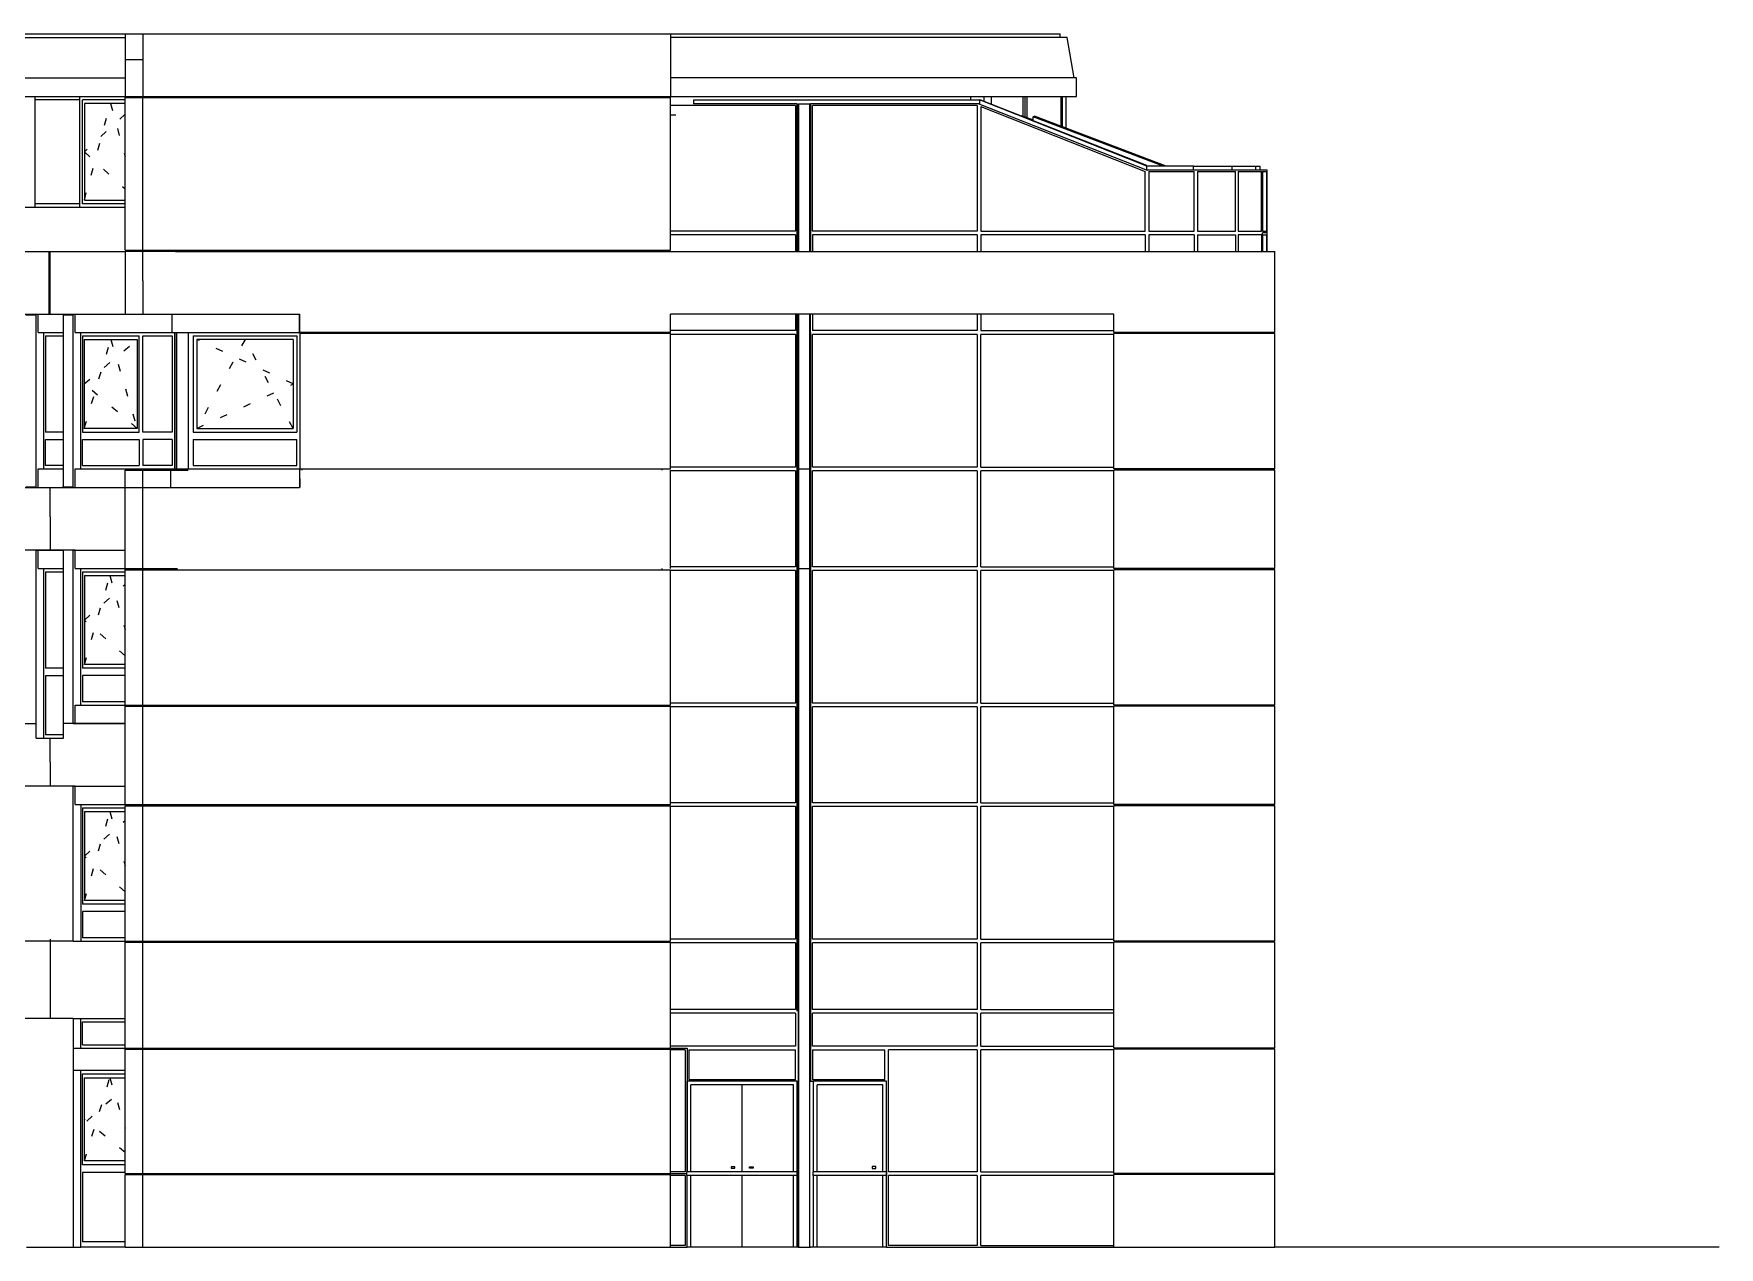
# Model space of a CAD drawing. Header units: metres. Extents: x -59 to 39.8, y -6.3 to 17.4.
# Drawn here: x 16.97 to 39.82, y 0 to 16.45 of the extents above; entities that cross this region are included whole.
import ezdxf

# ---------------------------------------------------------------- set-up
doc = ezdxf.new("R2010")
doc.units = ezdxf.units.M
for name, pattern in [('DASHDOT', [2, 1.25, -0.25, 0.25, -0.25]), ('DASHED', [0.75, 0.5, -0.25]), ('DOT', [0.25, 0, -0.25])]:
    doc.linetypes.add(name, pattern=pattern)
doc.layers.add('1', color=7, linetype='DASHED')
doc.layers.add('4', color=7, linetype='DASHDOT')

msp = doc.modelspace()

# ---------------------------------------------------------------- linework, layer by layer
at = {"layer": '1', "color": 1, "linetype": 'CONTINUOUS'}
for p, q in [((3.084018, 16.4), (18.214306, 16.4)), ((3.14355, 16.45), (18.214306, 16.45)), ((18.214306, 16.45), (18.45148, 16.45)), ((18.214306, 16.45), (18.214306, 15.6)), ((18.45148, 16.45), (30.888156, 16.45)), ((18.45148, 16.45), (18.45148, 15.6)), ((25.608488, 16.45), (25.608488, 15.6)), ((30.984423, 16.4), (25.608488, 16.4)), ((30.888156, 16.4), (30.888156, 16.45)), ((31.08066, 15.85), (30.984423, 16.4)), ((18.214306, 16.1), (18.45148, 16.1)), ((3.007486, 15.85), (18.214306, 15.85)), ((31.108406, 15.85), (25.608488, 15.85)), ((31.108406, 15.6), (31.108406, 15.85)), ((3.007486, 15.6), (18.214306, 15.6)), ((18.214306, 15.6), (31.108406, 15.6)), ((18.214306, 15.585), (25.608488, 15.585)), ((18.214306, 13.515), (18.214306, 15.585)), ((18.328635, 15.585), (18.328635, 15.6)), ((18.45148, 13.515), (18.45148, 15.585)), ((18.48678, 15.585), (18.48678, 15.6)), ((25.494132, 15.585), (25.494132, 15.6)), ((25.608488, 13.515), (25.608488, 15.585)), ((29.677362, 15.55), (29.677362, 15.6)), ((29.794603, 15.55314), (29.794646, 15.49939)), ((29.812905, 15.55136), (29.794603, 15.55314)), ((32.065663, 14.65623), (29.794603, 15.55314)), ((29.794645, 15.55), (29.794646, 15.49939)), ((29.794645, 15.55), (29.812919, 15.55)), ((32.061569, 14.66342), (29.812905, 15.55136)), ((29.860523, 15.532557), (29.86052, 15.6)), ((29.959844, 15.493337), (29.959844, 15.6)), ((30.384868, 15.331596), (30.384868, 15.6)), ((30.416449, 15.320244), (30.416449, 15.6)), ((30.919724, 15.187907), (30.919724, 15.6)), ((30.97075, 15.168587), (30.970755, 15.6)), ((25.680483, 15.345), (25.608488, 15.345)), ((27.325008, 15.5), (25.918627, 15.5)), ((27.325002, 13.5), (27.325008, 15.5)), ((27.33496, 13.5), (27.334965, 15.5)), ((27.342276, 15.5), (27.504251, 15.5)), ((27.342276, 15.5), (27.342281, 13.5)), ((27.494288, 13.5), (27.494294, 15.5)), ((27.504246, 15.5), (27.504251, 13.5)), ((29.786418, 15.50019), (27.504251, 15.5)), ((29.786418, 15.50019), (32.067744, 14.59936)), ((29.794646, 15.49939), (29.786418, 15.50019)), ((30.385531, 15.3314), (30.360016, 15.33896)), ((30.360016, 15.33896), (30.520261, 15.28114)), ((30.385531, 15.3314), (30.524405, 15.281289)), ((32.283241, 14.65623), (30.524405, 15.32216)), ((32.323982, 14.65623), (30.542662, 15.33067)), ((30.516434, 15.273554), (30.516433, 15.28118)), ((30.524405, 15.278658), (30.516433, 15.28118)), ((32.065663, 14.602632), (32.065663, 14.65623)), ((32.697003, 14.65623), (33.600402, 14.65623)), ((32.697003, 14.60623), (32.697003, 14.65623)), ((33.220588, 14.60623), (33.220588, 14.65623)), ((33.543003, 14.60623), (33.543003, 14.65623)), ((33.600402, 14.60623), (33.600402, 14.65623)), ((32.067758, 14.60623), (32.067744, 14.59936)), ((32.067758, 14.60623), (33.691908, 14.60623)), ((33.691908, 14.60623), (33.691908, 13.5)), ((3.007486, 14.1), (18.214306, 14.1)), ((33.630747, 13.5), (33.630747, 13.75)), ((33.691908, 13.75), (33.630747, 13.75)), ((15.486124, 13.5), (17.181891, 13.5)), ((17.181891, 12.65), (17.181891, 13.5)), ((17.181891, 13.5), (17.195649, 13.5)), ((17.187147, 12.65), (17.187147, 13.5)), ((17.195649, 13.5), (18.214306, 13.5)), ((17.195649, 12.65), (17.195649, 13.5)), ((18.214306, 13.515), (25.608488, 13.515)), ((18.891416, 13.5), (18.214306, 13.5)), ((18.214306, 13.5), (18.214306, 12.65)), ((18.451471, 13.1), (18.45148, 13.5)), ((18.896672, 13.5), (33.800669, 13.5)), ((25.494132, 13.5), (25.494132, 13.515)), ((33.800669, 12.4), (33.800669, 13.5)), ((18.451471, 13.1), (18.451471, 12.65)), ((15.486124, 12.65), (17.008782, 12.65)), ((16.868718, 12.64), (17.008782, 12.64)), ((17.00028, 12.64), (17.00028, 12.65)), ((17.008782, 12.65), (17.195649, 12.65)), ((17.008782, 10.31), (17.008782, 12.64)), ((17.034297, 12.4), (17.034297, 12.65)), ((17.195649, 12.65), (17.508683, 12.65)), ((17.36863, 12.64), (17.36863, 12.65)), ((17.36863, 12.64), (17.508683, 12.64)), ((17.377133, 10.31), (17.377133, 12.64)), ((17.50018, 12.64), (17.50018, 12.65)), ((17.508683, 12.65), (18.905174, 12.65)), ((17.508683, 10.31), (17.508683, 12.64)), ((17.534189, 12.4), (17.534189, 12.65)), ((18.852612, 12.4), (18.852612, 12.65)), ((18.905174, 12.65), (20.580363, 12.65)), ((20.574883, 12.4), (20.574883, 12.65)), ((31.615776, 12.65), (25.608488, 12.65)), ((25.608488, 12.4), (25.608488, 12.65)), ((27.324999, 3.2), (27.325008, 12.65)), ((27.334957, 12.65), (27.334965, 7.35)), ((27.342284, 12.65), (27.342285, 9.2)), ((27.494285, 0), (27.494294, 12.65)), ((27.504243, 7.35), (27.504251, 12.65)), ((31.615776, 12.4), (31.615776, 12.65)), ((17.034297, 12.4), (17.377133, 12.4)), ((17.11082, 10.55), (17.11082, 12.4)), ((17.534189, 12.4), (20.580363, 12.4)), ((17.610712, 10.55), (17.610712, 12.4)), ((18.885798, 10.55), (18.885798, 12.4)), ((25.608488, 12.385), (20.580363, 12.385)), ((20.580363, 12.385), (20.583106, 10.535)), ((25.494141, 12.385), (25.494141, 12.4)), ((25.608488, 10.55), (25.608488, 12.385)), ((27.504243, 12.4), (27.504251, 2.25)), ((33.800669, 12.4), (31.615776, 12.4)), ((33.800669, 12.385), (31.615776, 12.385)), ((31.615776, 10.55), (31.615776, 12.385)), ((33.691908, 12.385), (33.691908, 12.4)), ((33.800669, 10.55), (33.800669, 12.385)), ((17.034297, 10.55), (17.377133, 10.55)), ((17.034297, 10.3), (17.034297, 10.55)), ((17.534189, 10.55), (25.608488, 10.55)), ((17.534189, 10.3), (17.534189, 10.55)), ((18.214306, 10.535), (19.067246, 10.535)), ((18.214306, 10.3), (18.214306, 10.535)), ((18.45148, 10.3), (18.451488, 10.535)), ((18.832868, 10.3), (18.832868, 10.55)), ((20.577626, 10.55), (20.580363, 10.3)), ((20.580363, 10.3), (20.580363, 10.55)), ((20.585843, 10.535), (20.585843, 10.55)), ((25.494141, 10.535), (25.494141, 10.55)), ((25.608488, 9.2), (25.608488, 10.535)), ((27.334965, 10.55), (27.325008, 10.55)), ((27.334965, 10.55), (27.504251, 10.55)), ((27.342276, 10.55), (27.342285, 0)), ((33.800669, 10.55), (31.615776, 10.55)), ((33.80064, 10.535), (31.615795, 10.535)), ((31.615795, 9.2), (31.615795, 10.535)), ((31.799863, 10.535), (31.799869, 10.55)), ((33.686293, 10.535), (33.686293, 10.55)), ((33.691908, 10.535), (33.691908, 10.55)), ((33.80064, 9.2), (33.80064, 10.535)), ((11.825589, 10.3), (17.008782, 10.3)), ((16.868718, 10.31), (17.008782, 10.31)), ((17.00028, 10.3), (17.00028, 10.31)), ((17.008782, 10.3), (17.508683, 10.3)), ((17.195649, 9.9), (17.195649, 10.295)), ((17.50018, 10.3), (17.50018, 10.31)), ((17.508683, 10.3), (20.577626, 10.3)), ((18.214306, 9.185), (18.214306, 10.3)), ((18.451488, 9.185), (18.451488, 10.3)), ((17.195649, 9.9), (17.195649, 9.45)), ((17.534189, 9.45), (2.636651, 9.45)), ((17.008782, 9.45), (17.377127, 9.45)), ((17.008782, 6.9), (17.008782, 9.45)), ((17.034297, 9.2), (17.034297, 9.45)), ((17.377127, 6.9), (17.377127, 9.45)), ((17.508674, 9.45), (18.214306, 9.45)), ((17.508674, 7.1), (17.508674, 9.45)), ((17.534189, 9.2), (17.534189, 9.45)), ((17.034297, 9.2), (17.377127, 9.2)), ((17.11082, 6.9), (17.11082, 9.2)), ((17.534189, 9.2), (18.925328, 9.2)), ((17.610712, 7.35), (17.610712, 9.2)), ((18.214306, 9.185), (25.608488, 9.185)), ((18.214306, 7.35), (18.214306, 9.185)), ((18.451488, 7.35), (18.451488, 9.185)), ((25.494141, 9.185), (25.494141, 9.2)), ((25.608488, 7.35), (25.608488, 9.185)), ((27.334957, 9.2), (27.325008, 9.2)), ((27.342285, 9.2), (27.504251, 9.2)), ((33.80064, 9.2), (31.615795, 9.2)), ((33.80064, 9.185), (31.615795, 9.185)), ((31.615795, 7.35), (31.615795, 9.185)), ((31.799861, 9.185), (31.799861, 9.2)), ((33.686293, 9.185), (33.686293, 9.2)), ((33.691908, 9.185), (33.691908, 9.2)), ((33.80064, 7.35), (33.80064, 9.185)), ((17.534189, 7.35), (25.608488, 7.35)), ((17.534189, 7.1), (17.534189, 7.35)), ((18.214306, 7.335), (25.608488, 7.335)), ((18.214306, 6), (18.214306, 7.335)), ((18.297992, 7.335), (18.297992, 7.35)), ((18.328652, 7.335), (18.328652, 7.35)), ((18.451488, 6), (18.451488, 7.335)), ((18.48678, 7.335), (18.48678, 7.35)), ((25.494141, 7.335), (25.494141, 7.35)), ((25.608488, 6), (25.608488, 7.335)), ((27.334957, 7.35), (27.334957, 0)), ((33.80064, 7.35), (31.615795, 7.35)), ((33.80064, 7.335), (31.615795, 7.335)), ((31.615795, 6), (31.615795, 7.335)), ((31.799861, 7.335), (31.799861, 7.35)), ((33.686293, 7.335), (33.686293, 7.35)), ((33.691908, 7.335), (33.691908, 7.35)), ((33.80064, 6), (33.80064, 7.335)), ((14.219847, 7.1), (17.00028, 7.1)), ((18.214306, 7.1), (17.377133, 7.1)), ((17.508674, 7.1), (18.214306, 7.1)), ((17.008782, 6.9), (17.377127, 6.9)), ((17.195649, 6.574189), (17.195649, 6.9)), ((17.195649, 6.574189), (17.195649, 6.25)), ((17.534189, 6.25), (7.03385, 6.25)), ((17.508674, 6.25), (18.214306, 6.25)), ((17.508674, 4.15), (17.508674, 6.25)), ((17.534189, 6), (17.534189, 6.25)), ((17.534189, 6), (25.608488, 6)), ((17.610713, 6), (17.610715, 4.15)), ((18.214306, 5.985), (25.608488, 5.985)), ((18.214306, 4.15), (18.214306, 5.985)), ((18.297992, 6), (18.297992, 5.985)), ((18.328652, 5.985), (18.328652, 6)), ((18.451488, 4.15), (18.451488, 5.985)), ((18.48678, 5.985), (18.48678, 6)), ((25.494141, 5.985), (25.494141, 6)), ((25.608488, 4.15), (25.608488, 5.985)), ((33.80064, 6), (31.615795, 6)), ((33.80064, 5.985), (31.615795, 5.985)), ((31.615795, 4.15), (31.615795, 5.985)), ((33.691908, 5.985), (33.691908, 6)), ((33.80064, 4.15), (33.80064, 5.985)), ((17.508674, 4.15), (11.003052, 4.15)), ((17.195649, 4.175), (17.195649, 3.11066)), ((17.508674, 4.15), (25.608488, 4.15)), ((18.214306, 4.135), (25.608488, 4.135)), ((18.214306, 2.7), (18.214306, 4.135)), ((18.328652, 4.135), (18.328652, 4.15)), ((18.451488, 2.7), (18.451488, 4.135)), ((18.48678, 4.135), (18.48678, 4.15)), ((25.494141, 4.135), (25.494141, 4.15)), ((25.608488, 2.7), (25.608488, 4.135)), ((33.80064, 4.15), (31.615795, 4.15)), ((33.80064, 4.135), (31.615795, 4.135)), ((31.615795, 2.7), (31.615795, 4.135)), ((32.729268, 4.135), (32.729268, 4.15)), ((33.287182, 4.135), (33.287182, 4.15)), ((33.630747, 4.135), (33.630747, 4.15)), ((33.691908, 4.135), (33.691908, 4.15)), ((33.80064, 2.7), (33.80064, 4.135)), ((27.504251, 3.2), (27.504244, 2.7)), ((17.508674, 3.1), (10.614001, 3.1)), ((17.508674, 3.1), (18.214306, 3.1)), ((17.508674, 3.1), (17.508674, 0)), ((17.610715, 2.7), (17.610715, 3.1)), ((17.508674, 2.7), (25.830444, 2.7)), ((18.214306, 2.685), (25.608488, 2.685)), ((18.214306, 1), (18.214306, 2.685)), ((18.297992, 2.7), (18.297992, 2.685)), ((18.328652, 2.685), (18.328652, 2.7)), ((18.451488, 1), (18.451488, 2.685)), ((18.48678, 2.685), (18.48678, 2.7)), ((25.494141, 2.685), (25.494141, 2.7)), ((25.608488, 1), (25.608488, 2.685)), ((25.830444, 2.7), (25.831355, 1.025)), ((33.80064, 2.7), (31.615795, 2.7)), ((33.80064, 2.685), (31.615823, 2.685)), ((31.615823, 1), (31.615823, 2.685)), ((33.691908, 2.685), (33.691908, 2.7)), ((33.80064, 1), (33.80064, 2.685)), ((17.508674, 2.4), (18.214306, 2.4)), ((17.610715, 0), (17.610715, 2.4)), ((27.504244, 2.25), (27.544125, 2.25)), ((18.214306, 1), (25.82861, 1)), ((18.214306, 0.985), (25.608488, 0.985)), ((18.214306, 0), (18.214306, 0.985)), ((18.297992, 0.985), (18.297992, 1)), ((18.328652, 0.985), (18.328652, 1)), ((18.451488, 0), (18.451488, 0.985)), ((18.48678, 0.985), (18.48678, 1)), ((25.494141, 0.985), (25.494141, 1)), ((25.608488, 0), (25.608488, 0.985)), ((27.32232, 1.025), (25.82861, 1.025)), ((25.82861, 0.975), (25.82861, 1.025)), ((27.32232, 0.975), (25.82861, 0.975)), ((27.32232, 1.025), (27.324154, 0.975)), ((28.5323, 1.025), (27.541386, 1.025)), ((27.541386, 0.975), (27.541386, 1.025)), ((28.5323, 0.975), (27.541386, 0.975)), ((28.5323, 1.025), (28.534112, 0.975)), ((33.80064, 1), (31.615823, 1)), ((33.80064, 0.985), (31.615823, 0.985)), ((31.615823, 0), (31.615823, 0.985)), ((33.691908, 0.985), (33.691908, 1)), ((33.80064, 0), (33.80064, 0.985)), ((16.877223, 0), (17.610715, 0)), ((18.214306, 0), (25.831353, 0)), ((27.333235, 0), (27.504244, 0)), ((27.544125, 0), (27.504244, 0)), ((28.535025, 0), (33.80064, 0)), ((39.823783, 0), (33.80064, 0))]:
    msp.add_line(p, q, dxfattribs=at)
for points in [[(29.794645, 15.55), (25.918627, 15.55), (25.918627, 15.5)], [(30.524405, 15.270407), (30.524405, 15.32216), (30.542662, 15.33067)], [(32.697003, 14.65623), (32.065663, 14.65623), (32.061569, 14.66342)], [(25.608488, 12.4), (20.580363, 12.4), (20.580363, 12.65)], [(17.36863, 10.3), (17.36863, 10.31), (17.50018, 10.31), (17.508683, 10.31)]]:
    msp.add_lwpolyline(points, dxfattribs=at)
at = {"layer": '4', "color": 1, "linetype": 'CONTINUOUS'}
for p, q in [((16.992416, 14.1), (16.992416, 15.6)), ((17.597557, 15.555), (16.992416, 15.555)), ((17.597557, 14.1), (17.597557, 15.6)), ((18.214306, 15.555), (17.634396, 15.555)), ((30.437708, 15.6), (30.437708, 15.312573)), ((30.898466, 15.6), (30.898466, 15.195956)), ((30.919724, 15.187907), (30.919724, 15.6)), ((27.300112, 15.475), (25.608488, 15.475)), ((29.761523, 15.475), (27.529146, 15.475)), ((29.811313, 15.463496), (32.042849, 14.582327)), ((32.092539, 14.58123), (32.704487, 14.58123)), ((32.75016, 14.58123), (33.26629, 14.58123)), ((33.300048, 14.58123), (33.617881, 14.58123)), ((33.633037, 14.58123), (33.689618, 14.58123)), ((17.597557, 14.145), (16.992416, 14.145)), ((27.300112, 13.725), (25.608488, 13.725)), ((27.300112, 13.725), (27.300112, 13.5)), ((29.76152, 13.725), (27.529146, 13.725)), ((27.529146, 13.725), (27.529146, 13.5)), ((29.76152, 13.725), (29.76152, 13.5)), ((32.042827, 13.725), (29.811313, 13.725)), ((29.811313, 13.725), (29.811313, 13.5)), ((32.042827, 13.725), (32.042827, 13.5)), ((32.704487, 13.725), (32.092525, 13.725)), ((32.092525, 13.725), (32.092525, 13.5)), ((32.704487, 13.725), (32.704487, 13.5)), ((32.75016, 13.725), (33.26629, 13.725)), ((32.75016, 13.725), (32.75016, 13.5)), ((33.26629, 13.725), (33.26629, 13.5)), ((33.617881, 13.725), (33.300048, 13.725)), ((33.300048, 13.725), (33.300048, 13.5)), ((33.617881, 13.725), (33.617881, 13.5)), ((33.633037, 13.725), (33.689618, 13.725)), ((33.633037, 13.725), (33.633037, 13.5)), ((33.689618, 13.5), (33.689618, 13.725)), ((27.529146, 12.65), (27.529146, 12.425)), ((29.811313, 12.65), (29.811313, 12.425)), ((17.134512, 12.355), (17.134512, 11.05)), ((17.134512, 12.355), (17.377133, 12.355)), ((17.633346, 12.355), (18.402704, 12.355)), ((17.633346, 12.355), (17.633346, 11.05)), ((18.402704, 11.05), (18.402704, 12.355)), ((18.453824, 11.05), (18.453824, 12.355)), ((18.453824, 12.355), (18.850005, 12.355)), ((18.850005, 12.355), (18.850005, 11.05)), ((18.885789, 12.4), (18.885789, 10.55)), ((18.915573, 10.55), (18.915573, 12.4)), ((19.067246, 12.4), (19.067251, 10.55)), ((19.136957, 12.355), (19.136957, 11.05)), ((19.136957, 12.355), (20.541041, 12.355)), ((20.541041, 12.355), (20.541041, 11.05)), ((20.610747, 12.4), (20.610747, 12.385)), ((27.300104, 12.375), (25.608488, 12.375)), ((29.76152, 12.375), (27.529146, 12.375)), ((29.811313, 12.425), (31.615776, 12.425)), ((31.615776, 12.375), (29.811313, 12.375)), ((29.811313, 10.575), (29.811313, 12.375)), ((17.658906, 12.305), (17.658906, 11.1)), ((20.49125, 12.305), (20.49125, 11.1)), ((17.377133, 11.05), (17.134512, 11.05)), ((17.633346, 11.05), (18.402704, 11.05)), ((18.850005, 11.05), (18.453824, 11.05)), ((19.136957, 11.05), (20.541041, 11.05)), ((17.134512, 10.95), (17.377133, 10.95)), ((17.134512, 10.595), (17.134512, 10.95)), ((17.633346, 10.95), (18.402704, 10.95)), ((17.633346, 10.595), (17.633346, 10.95)), ((18.402704, 10.95), (18.402704, 10.595)), ((19.136957, 10.95), (20.541041, 10.95)), ((19.136957, 10.95), (19.136957, 10.595)), ((20.541041, 10.595), (20.541041, 10.95)), ((17.377133, 10.595), (17.134512, 10.595)), ((17.633346, 10.595), (18.402704, 10.595)), ((19.136957, 10.595), (20.541041, 10.595)), ((20.610747, 10.55), (20.610747, 10.535)), ((27.300112, 10.525), (25.608488, 10.525)), ((27.300112, 10.525), (25.608488, 10.525)), ((29.76152, 10.525), (27.529138, 10.525)), ((29.76152, 10.525), (27.529146, 10.525)), ((29.811313, 10.575), (31.615776, 10.575)), ((31.615795, 10.525), (29.811313, 10.525)), ((29.811313, 9.225), (29.811313, 10.525)), ((31.615795, 10.525), (29.811317, 10.525)), ((29.811317, 9.225), (29.811317, 10.525)), ((17.1345, 9.155), (17.1345, 7.85)), ((17.1345, 9.155), (17.377127, 9.155)), ((17.6344, 9.155), (17.6344, 7.85)), ((17.6344, 9.155), (18.214306, 9.155)), ((27.300112, 9.175), (25.608488, 9.175)), ((29.76152, 9.175), (27.529146, 9.175)), ((29.811313, 9.225), (31.615795, 9.225)), ((29.811317, 9.225), (31.615795, 9.225)), ((31.615795, 9.175), (29.811317, 9.175)), ((29.811317, 7.375), (29.811317, 9.175)), ((17.660711, 9.105), (17.660711, 7.9)), ((17.660711, 9.105), (18.214306, 9.105)), ((17.377127, 7.85), (17.1345, 7.85)), ((18.214306, 7.85), (17.6344, 7.85)), ((18.214306, 7.9), (17.660711, 7.9)), ((17.1345, 7.75), (17.377127, 7.75)), ((17.1345, 7.75), (17.1345, 6.945)), ((18.214306, 7.395), (17.6344, 7.395)), ((27.300104, 7.325), (25.608488, 7.325)), ((29.76152, 7.325), (27.529146, 7.325)), ((31.615795, 7.325), (29.811313, 7.325)), ((29.811313, 6.025), (29.811313, 7.325)), ((29.811317, 7.375), (31.615795, 7.375)), ((17.377127, 6.945), (17.1345, 6.945)), ((17.634392, 5.955), (17.634392, 4.65)), ((17.634392, 5.955), (18.214306, 5.955)), ((27.300104, 5.975), (25.608488, 5.975)), ((29.76152, 5.975), (27.529146, 5.975)), ((29.811313, 6.025), (31.615795, 6.025)), ((31.615795, 5.975), (29.811313, 5.975)), ((29.811313, 4.175), (29.811313, 5.975)), ((17.660703, 5.905), (17.660703, 4.7)), ((17.660703, 5.905), (18.214306, 5.905)), ((18.214306, 4.65), (17.634392, 4.65)), ((18.214306, 4.7), (17.660703, 4.7)), ((18.214306, 4.195), (17.634392, 4.195)), ((27.300104, 4.125), (25.608488, 4.125)), ((29.76152, 4.125), (27.529146, 4.125)), ((29.811313, 4.175), (31.615795, 4.175)), ((31.615795, 4.125), (29.811313, 4.125)), ((29.811313, 3.225), (29.811313, 4.125)), ((29.811313, 3.225), (31.615795, 3.225)), ((17.634392, 3.055), (18.214306, 3.055)), ((17.634392, 2.745), (17.634392, 3.055)), ((27.300104, 3.175), (25.608488, 3.175)), ((29.761514, 3.175), (27.529146, 3.175)), ((31.615795, 3.175), (29.811313, 3.175)), ((29.811313, 2.725), (29.811313, 3.175)), ((17.634392, 2.745), (18.214306, 2.745)), ((25.805549, 2.675), (25.608488, 2.675)), ((25.856248, 2.675), (27.300104, 2.675)), ((27.529139, 2.675), (28.510125, 2.675)), ((29.761514, 2.675), (28.559912, 2.675)), ((29.811313, 2.725), (31.615795, 2.725)), ((31.615823, 2.675), (29.811313, 2.675)), ((29.811313, 1.025), (29.811313, 2.675)), ((27.325063, 2.25), (25.831355, 2.25)), ((25.831355, 1.025), (25.831355, 2.25)), ((25.881145, 1.025), (25.881145, 2.2)), ((26.578209, 1.025), (26.578209, 2.2)), ((27.325063, 0), (27.325063, 2.25)), ((27.544125, 1.025), (27.544125, 2.25)), ((27.593915, 1.025), (27.593915, 2.2)), ((18.214306, 1.172527), (17.661081, 1.172527)), ((18.214306, 1.119231), (17.634771, 1.119231)), ((25.806458, 0.975), (25.608488, 0.975)), ((25.831355, 0), (25.831355, 0.975)), ((25.881145, 0), (25.881145, 0.975)), ((26.578209, 0), (26.578209, 0.975)), ((27.275272, 0), (27.275272, 0.975)), ((27.544125, 0), (27.544125, 0.975)), ((27.593915, 0), (27.593915, 0.975)), ((28.485234, 0), (28.485234, 0.975)), ((29.761514, 0.975), (28.559912, 0.975)), ((29.811313, 1.025), (31.615823, 1.025)), ((31.615823, 0.975), (29.811313, 0.975)), ((29.811313, 0.025), (29.811313, 0.975)), ((18.214306, 0), (17.610715, 0)), ((18.214306, 0.074615), (17.634392, 0.074615)), ((27.325063, 0), (25.831355, 0)), ((28.535025, 0), (27.544125, 0)), ((29.811313, 0.025), (31.615823, 0.025))]:
    msp.add_line(p, q, dxfattribs=at)
at = {"layer": '4', "color": 1, "linetype": 'DOT'}
for p, q in [((33.633037, 13.525), (33.63368, 13.5)), ((33.688975, 13.5), (33.689618, 13.525)), ((17.691907, 1.709353), (18.214306, 2.175873)), ((18.214306, 1.283243), (17.660702, 1.734808))]:
    msp.add_line(p, q, dxfattribs=at)
at = {"layer": '4', "color": 1, "linetype": 'CONTINUOUS'}
for points in [[(18.214306, 14.145), (17.634396, 14.145), (17.634396, 15.555)], [(18.214306, 15.505), (17.660709, 15.505), (17.660709, 14.195), (18.214306, 14.195)], [(27.300112, 15.475), (27.300112, 13.775), (25.608488, 13.775)], [(29.761523, 15.475), (29.761523, 13.775), (27.529146, 13.775), (27.529146, 15.475)], [(29.811313, 15.463496), (29.811313, 13.775), (32.042849, 13.775), (32.042849, 14.582327)], [(32.092539, 14.58123), (32.092539, 13.775), (32.704487, 13.775), (32.704487, 14.58123)], [(32.75016, 14.58123), (32.75016, 13.775), (33.26629, 13.775), (33.26629, 14.58123)], [(33.300048, 14.58123), (33.300048, 13.775), (33.617881, 13.775), (33.617881, 14.58123)], [(33.633037, 14.58123), (33.633037, 13.775), (33.689618, 13.775), (33.689618, 14.58123)], [(27.300112, 12.65), (27.300112, 12.425), (25.608488, 12.425)], [(29.76152, 12.65), (29.76152, 12.425), (27.529146, 12.425)], [(27.300104, 12.375), (27.300104, 10.575), (25.608488, 10.575)], [(29.76152, 12.375), (29.76152, 10.575), (27.529146, 10.575), (27.529146, 12.375)], [(17.658906, 12.305), (18.377144, 12.305), (18.377144, 11.1), (17.658906, 11.1)], [(20.49125, 12.305), (19.186748, 12.305), (19.186748, 11.1), (20.49125, 11.1)], [(18.850005, 10.95), (18.453824, 10.95), (18.453824, 10.595)], [(18.850005, 10.95), (18.850005, 10.595), (18.453824, 10.595)], [(27.300112, 10.525), (27.300112, 9.225), (25.608488, 9.225)], [(27.300112, 10.525), (27.300112, 9.225), (25.608488, 9.225)], [(29.76152, 10.525), (29.76152, 9.225), (27.529138, 9.225), (27.529138, 10.525)], [(29.76152, 10.525), (29.76152, 9.225), (27.529146, 9.225), (27.529146, 10.525)], [(27.300112, 9.175), (27.300112, 7.375), (25.608488, 7.375)], [(29.76152, 9.175), (29.76152, 7.375), (27.529146, 7.375), (27.529146, 9.175)], [(18.214306, 7.75), (17.6344, 7.75), (17.6344, 7.395)], [(27.300104, 7.325), (27.300104, 6.025), (25.608488, 6.025)], [(29.76152, 7.325), (29.76152, 6.025), (27.529146, 6.025), (27.529146, 7.325)], [(27.300104, 5.975), (27.300104, 4.175), (25.608488, 4.175)], [(29.76152, 5.975), (29.76152, 4.175), (27.529146, 4.175), (27.529146, 5.975)], [(18.214306, 4.55), (17.634392, 4.55), (17.634392, 4.195)], [(27.300104, 4.125), (27.300104, 3.225), (25.608488, 3.225)], [(29.76152, 4.125), (29.76152, 3.225), (27.529146, 3.225), (27.529146, 4.125)], [(27.300104, 3.175), (27.300104, 2.725), (25.608488, 2.725)], [(29.761514, 3.175), (29.761514, 2.725), (27.529146, 2.725), (27.529146, 3.175)], [(25.805549, 2.675), (25.805549, 1.025), (25.608488, 1.025)], [(25.856248, 2.675), (25.856248, 2.275), (27.300104, 2.275), (27.300104, 2.675)], [(27.529139, 2.675), (27.529139, 2.275), (28.510125, 2.275), (28.510125, 2.675)], [(29.761514, 2.675), (29.761514, 1.025), (28.559912, 1.025), (28.559912, 2.675)], [(17.634392, 1.119231), (17.634392, 2.350385), (18.214306, 2.350385)], [(17.660702, 1.172527), (17.660702, 2.297088), (18.214306, 2.297088)], [(27.275272, 1.025), (27.275272, 2.2), (25.881145, 2.2)], [(28.535025, 0), (28.535025, 2.25), (27.544125, 2.25)], [(28.485234, 1.025), (28.485234, 2.2), (27.593915, 2.2)], [(18.214306, 1.012637), (17.634771, 1.012637), (17.634771, 0.074615)], [(25.806458, 0.975), (25.806458, 0.025), (25.608488, 0.025)], [(26.478628, 1.092548), (26.428838, 1.092548), (26.428838, 1.070319), (26.478628, 1.070319), (26.478628, 1.092548)], [(26.677789, 1.092548), (26.72758, 1.092548), (26.72758, 1.070319), (26.677789, 1.070319), (26.677789, 1.092548)], [(28.388107, 1.095), (28.338316, 1.095), (28.338316, 1.07), (28.388107, 1.07), (28.388107, 1.095)], [(29.761514, 0.975), (29.761514, 0.025), (28.559912, 0.025), (28.559912, 0.975)]]:
    msp.add_lwpolyline(points, dxfattribs=at)
at = {"layer": '4', "color": 1, "linetype": 'DOT'}
for points in [[(17.660709, 14.195), (18.015942, 15.505), (18.214306, 14.778868)], [(18.214306, 15.360378), (17.660709, 14.85), (18.214306, 14.347126)], [(17.658906, 11.1), (18.018025, 12.305), (18.377144, 11.1), (17.658906, 11.7025), (18.377144, 12.305)], [(20.49125, 11.1), (19.838999, 12.305), (19.186748, 11.1), (20.49125, 11.7025), (19.186748, 12.305)], [(17.660711, 7.9), (18.005377, 9.105), (18.214306, 8.374558)], [(18.214306, 8.018639), (17.660711, 8.5025), (18.214306, 8.986361)], [(17.660703, 4.7), (18.005373, 5.905), (18.214306, 5.17455)], [(18.214306, 4.818638), (17.660703, 5.3025), (18.214306, 5.786362)], [(17.661081, 1.172527), (18.005371, 2.297088), (18.214306, 1.615391)]]:
    msp.add_lwpolyline(points, dxfattribs=at)

doc.saveas('drawing.dxf')
